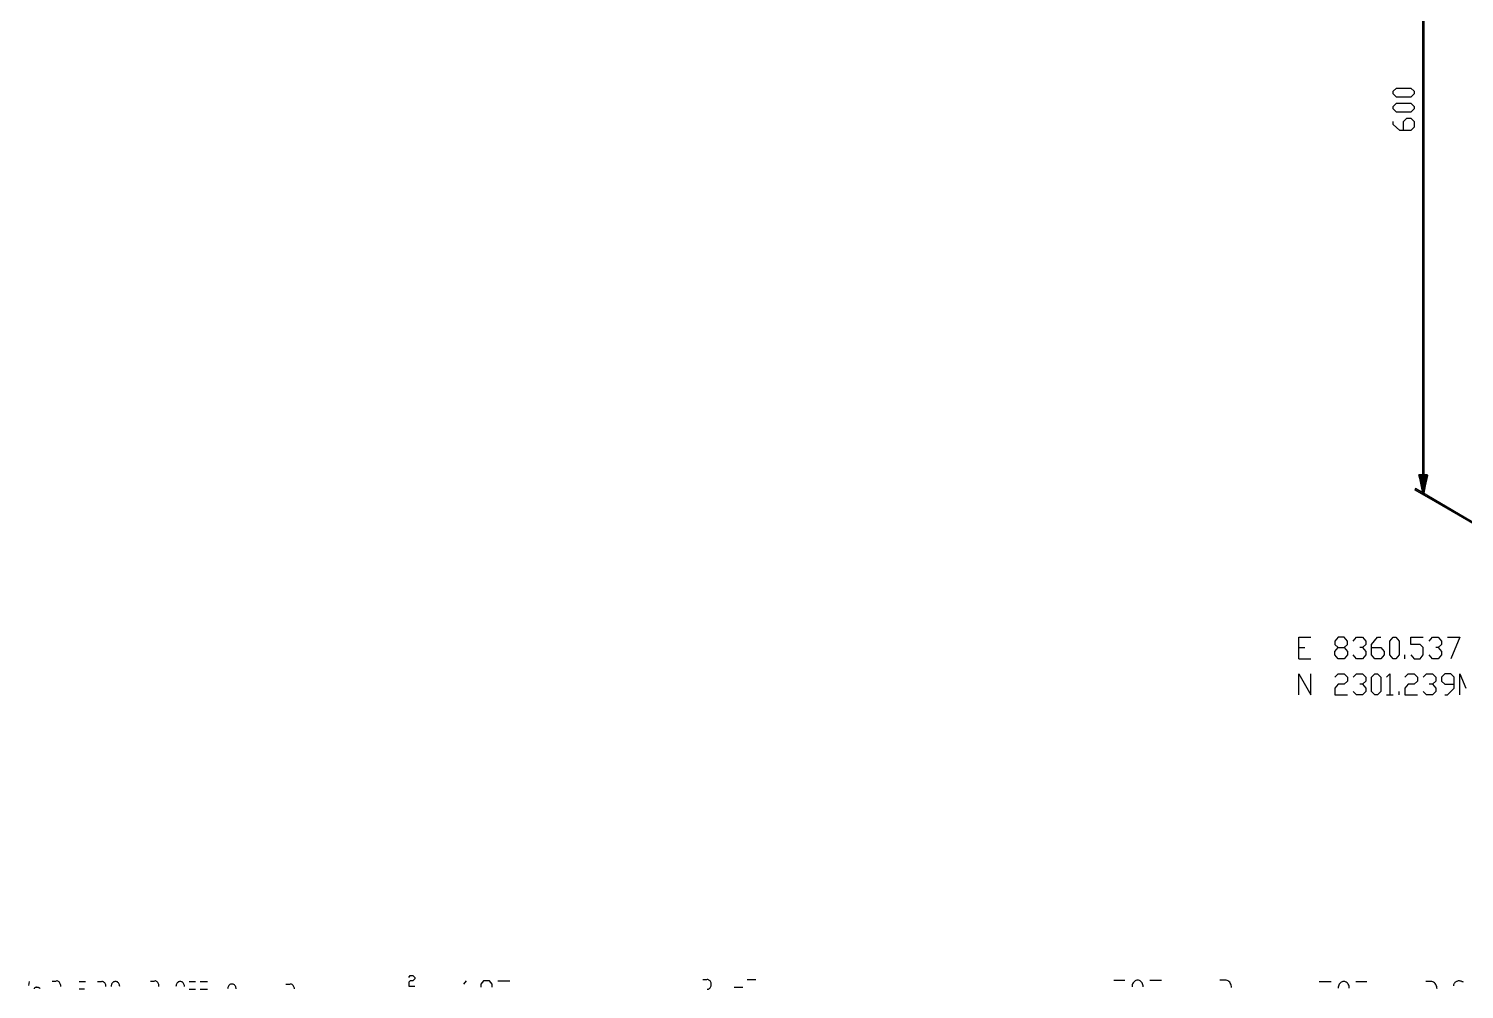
# Model space of a CAD drawing. Header units: millimetres. Extents: x 43 to 809, y -752 to -31.
# Drawn here: x 283.8 to 547.1, y -751.8 to -575.7 of the extents above; entities that cross this region are included whole.
import ezdxf

# ---------------------------------------------------------------- set-up
doc = ezdxf.new("R2010")
doc.units = ezdxf.units.MM
doc.layers.add('PDF_LINES', color=4, linetype='Continuous')

msp = doc.modelspace()

# ---------------------------------------------------------------- linework, layer by layer
at = {"layer": 'PDF_LINES'}
for p, q in [((539.68, -660.88), (539.44, -500.92)), ((539.44, -500.92), (539.44, -660.88)), ((539.68, -660.88), (539.44, -500.92)), ((539.68, -500.92), (539.68, -660.88)), ((534.04, -587.2), (534.64, -586.6)), ((534.64, -586.6), (537.28, -586.6)), ((537.28, -586.6), (537.88, -587.2)), ((534.04, -587.68), (534.04, -587.2)), ((534.64, -588.28), (534.04, -587.68)), ((534.04, -589.96), (534.64, -589.36)), ((537.28, -588.28), (534.64, -588.28)), ((534.64, -589.36), (537.28, -589.36)), ((537.88, -587.68), (537.28, -588.28)), ((537.28, -589.36), (537.88, -589.96)), ((537.88, -587.2), (537.88, -587.68)), ((534.04, -590.44), (534.04, -589.96)), ((534.64, -591.04), (534.04, -590.44)), ((537.28, -591.04), (534.64, -591.04)), ((535.96, -592.72), (536.56, -592.12)), ((536.56, -592.12), (537.28, -592.12)), ((537.88, -590.44), (537.28, -591.04)), ((537.28, -592.12), (537.88, -592.72)), ((537.88, -589.96), (537.88, -590.44)), ((534.04, -593.32), (534.04, -592.72)), ((535.24, -594.4), (534.04, -593.32)), ((537.28, -594.4), (535.24, -594.4)), ((535.96, -594.4), (535.96, -592.72)), ((537.88, -593.8), (537.28, -594.4)), ((537.88, -592.72), (537.88, -593.8)), ((539.68, -660.88), (538.72, -657.52)), ((538.72, -657.52), (539.44, -660.88)), ((539.68, -660.88), (538.72, -657.52)), ((538.72, -657.52), (538.96, -657.64)), ((538.72, -657.52), (538.96, -657.64)), ((540.28, -657.52), (538.72, -657.52)), ((538.96, -657.64), (540.28, -657.52)), ((538.96, -657.64), (540.28, -657.52)), ((539.68, -660.88), (538.96, -657.52)), ((538.96, -657.52), (539.44, -660.88)), ((539.68, -660.88), (538.96, -657.52)), ((538.96, -657.52), (539.08, -657.52)), ((538.96, -657.64), (539.68, -660.88)), ((540.28, -657.64), (538.96, -657.64)), ((539.08, -657.52), (539.68, -660.88)), ((539.68, -660.88), (539.08, -657.52)), ((539.08, -657.52), (539.44, -660.88)), ((539.68, -660.88), (539.08, -657.52)), ((539.08, -657.52), (539.32, -657.52)), ((539.32, -657.52), (539.68, -660.88)), ((539.68, -660.88), (539.32, -657.52)), ((539.32, -657.52), (539.44, -660.88)), ((539.68, -660.88), (539.32, -657.52)), ((539.32, -657.52), (539.44, -657.52)), ((539.44, -660.88), (540.28, -657.52)), ((539.44, -660.88), (540.04, -657.52)), ((539.44, -660.88), (539.8, -657.52)), ((539.44, -660.88), (539.68, -657.52)), ((539.44, -657.52), (539.68, -660.88)), ((540.28, -657.52), (539.68, -660.88)), ((540.28, -657.52), (539.68, -660.88)), ((540.04, -657.52), (539.68, -660.88)), ((539.68, -660.88), (540.16, -657.52)), ((540.04, -657.52), (539.68, -660.88)), ((539.8, -657.52), (539.68, -660.88)), ((539.68, -660.88), (540.04, -657.52)), ((539.8, -657.52), (539.68, -660.88)), ((539.8, -657.52), (539.68, -657.52)), ((539.68, -657.52), (539.68, -660.88)), ((539.68, -660.88), (539.8, -657.52)), ((539.68, -657.52), (539.68, -660.88)), ((539.68, -660.88), (540.4, -657.64)), ((540.04, -657.52), (539.8, -657.52)), ((540.16, -657.52), (540.04, -657.52)), ((540.4, -657.64), (540.28, -657.52)), ((540.28, -657.52), (540.28, -657.64)), ((538.12, -660.04), (538, -660.28)), ((538, -660.28), (559.36, -672.52)), ((538, -660.28), (559.36, -672.52)), ((559.24, -672.64), (538, -660.28)), ((559.36, -672.52), (538.12, -660.04)), ((539.68, -660.88), (539.44, -660.88)), ((539.44, -660.88), (539.68, -660.88)), ((539.68, -660.88), (539.44, -660.88)), ((539.44, -660.88), (539.68, -660.88)), ((539.68, -660.88), (539.44, -660.88)), ((539.44, -660.88), (539.68, -660.88)), ((539.68, -660.88), (539.44, -660.88)), ((539.44, -660.88), (539.68, -660.88)), ((539.44, -660.88), (539.68, -660.88)), ((516.76, -691.24), (516.76, -687.28)), ((516.76, -687.28), (518.92, -687.28)), ((516.76, -689.2), (517.84, -689.2)), ((523.96, -687.28), (523.36, -688)), ((523.36, -688), (523.36, -688.6)), ((523.36, -688.6), (523.96, -689.2)), ((523.36, -689.92), (523.96, -689.2)), ((525.04, -687.28), (523.96, -687.28)), ((523.96, -689.2), (525.04, -689.2)), ((525.64, -688), (525.04, -687.28)), ((525.04, -689.2), (525.64, -688.6)), ((525.04, -689.2), (525.64, -689.92)), ((525.64, -688.6), (525.64, -688)), ((526.72, -688), (527.32, -687.28)), ((527.32, -687.28), (528.4, -687.28)), ((528.4, -689.2), (527.92, -689.2)), ((528.4, -687.28), (529, -688)), ((529, -688.6), (528.4, -689.2)), ((528.4, -689.2), (529, -689.92)), ((529, -688), (529, -688.6)), ((530.08, -688.6), (531.16, -687.28)), ((530.08, -690.52), (530.08, -688.6)), ((530.08, -689.2), (531.76, -689.2)), ((531.16, -687.28), (531.76, -687.28)), ((531.76, -689.2), (532.36, -689.92)), ((533.44, -688), (534.04, -687.28)), ((533.44, -690.52), (533.44, -688)), ((534.04, -687.28), (534.52, -687.28)), ((534.52, -687.28), (535.12, -688)), ((535.12, -688), (535.12, -690.52)), ((537.28, -688.6), (537.28, -687.28)), ((537.28, -687.28), (539.56, -687.28)), ((538.96, -688.6), (537.28, -688.6)), ((539.56, -689.2), (538.96, -688.6)), ((539.56, -690.52), (539.56, -689.2)), ((540.64, -688), (541.24, -687.28)), ((541.24, -687.28), (542.32, -687.28)), ((542.32, -689.2), (541.84, -689.2)), ((542.32, -687.28), (542.92, -688)), ((542.92, -688.6), (542.32, -689.2)), ((542.32, -689.2), (542.92, -689.92)), ((542.92, -688), (542.92, -688.6)), ((544, -687.28), (546.28, -687.28)), ((546.28, -687.28), (544.6, -691.24)), ((516.76, -691.24), (518.92, -691.24)), ((523.36, -690.52), (523.36, -689.92)), ((523.96, -691.24), (523.36, -690.52)), ((525.04, -691.24), (523.96, -691.24)), ((525.64, -690.52), (525.04, -691.24)), ((525.64, -689.92), (525.64, -690.52)), ((527.32, -691.24), (526.72, -690.52)), ((528.4, -691.24), (527.32, -691.24)), ((529, -690.52), (528.4, -691.24)), ((529, -689.92), (529, -690.52)), ((530.68, -691.24), (530.08, -690.52)), ((531.76, -691.24), (530.68, -691.24)), ((532.36, -690.52), (531.76, -691.24)), ((532.36, -689.92), (532.36, -690.52)), ((534.04, -691.24), (533.44, -690.52)), ((534.52, -691.24), (534.04, -691.24)), ((535.12, -690.52), (534.52, -691.24)), ((536.2, -691.24), (536.2, -690.52)), ((537.28, -690.52), (537.88, -691.24)), ((537.88, -691.24), (538.96, -691.24)), ((538.96, -691.24), (539.56, -690.52)), ((541.24, -691.24), (540.64, -690.52)), ((542.32, -691.24), (541.24, -691.24)), ((542.92, -690.52), (542.32, -691.24)), ((542.92, -689.92), (542.92, -690.52)), ((516.76, -697.84), (516.76, -694)), ((516.76, -694), (518.92, -697.84)), ((518.92, -697.84), (518.92, -694)), ((523.36, -694.6), (523.96, -694)), ((523.96, -694), (525.04, -694)), ((525.04, -694), (525.64, -694.6)), ((525.64, -694.6), (525.64, -695.32)), ((526.72, -694.6), (527.32, -694)), ((527.32, -694), (528.4, -694)), ((528.4, -694), (529, -694.6)), ((529, -694.6), (529, -695.32)), ((530.08, -694.6), (530.68, -694)), ((530.08, -697.24), (530.08, -694.6)), ((530.68, -694), (531.16, -694)), ((531.16, -694), (531.76, -694.6)), ((531.76, -694.6), (531.76, -697.24)), ((532.84, -694.6), (533.44, -694)), ((533.44, -694), (533.44, -697.84)), ((536.2, -694.6), (536.8, -694)), ((536.8, -694), (537.88, -694)), ((537.88, -694), (538.48, -694.6)), ((538.48, -694.6), (538.48, -695.32)), ((539.56, -694.6), (540.16, -694)), ((540.16, -694), (541.24, -694)), ((541.24, -694), (541.84, -694.6)), ((541.84, -694.6), (541.84, -695.32)), ((543.52, -694), (542.92, -694.6)), ((542.92, -694.6), (542.92, -695.32)), ((544.6, -694), (543.52, -694)), ((545.2, -694.6), (544.6, -694)), ((545.2, -696.64), (545.2, -694.6)), ((546.28, -697.84), (546.28, -694)), ((546.28, -694), (547.36, -696.64)), ((523.96, -695.92), (523.36, -696.64)), ((523.36, -696.64), (523.36, -697.84)), ((525.04, -695.92), (523.96, -695.92)), ((525.64, -695.32), (525.04, -695.92)), ((527.32, -697.84), (526.72, -697.24)), ((528.4, -695.92), (527.92, -695.92)), ((529, -695.32), (528.4, -695.92)), ((528.4, -695.92), (529, -696.64)), ((529, -697.24), (528.4, -697.84)), ((529, -696.64), (529, -697.24)), ((530.68, -697.84), (530.08, -697.24)), ((531.76, -697.24), (531.16, -697.84)), ((535.12, -697.84), (535.12, -697.24)), ((536.8, -695.92), (536.2, -696.64)), ((536.2, -696.64), (536.2, -697.84)), ((537.88, -695.92), (536.8, -695.92)), ((538.48, -695.32), (537.88, -695.92)), ((540.16, -697.84), (539.56, -697.24)), ((541.24, -695.92), (540.64, -695.92)), ((541.84, -695.32), (541.24, -695.92)), ((541.24, -695.92), (541.84, -696.64)), ((541.84, -697.24), (541.24, -697.84)), ((541.84, -696.64), (541.84, -697.24)), ((542.92, -695.32), (543.52, -695.92)), ((543.52, -695.92), (545.2, -695.92)), ((544, -697.84), (545.2, -696.64)), ((523.36, -697.84), (525.64, -697.84)), ((528.4, -697.84), (527.32, -697.84)), ((531.16, -697.84), (530.68, -697.84)), ((532.84, -697.84), (534.04, -697.84)), ((536.2, -697.84), (538.48, -697.84)), ((541.24, -697.84), (540.16, -697.84)), ((543.52, -697.84), (544, -697.84)), ((353.56, -749.68), (353.8, -749.32)), ((353.8, -749.32), (354.28, -749.32)), ((354.28, -749.32), (354.64, -749.68)), ((354.64, -749.92), (354.28, -750.28)), ((354.64, -749.68), (354.64, -749.92)), ((407.44, -750.04), (408.16, -750.04)), ((408.35, -750.05), (408.22, -750.04)), ((408.47, -750.09), (408.35, -750.05)), ((408.58, -750.14), (408.47, -750.09)), ((408.68, -750.21), (408.58, -750.14)), ((408.77, -750.3), (408.68, -750.21)), ((415.6, -750.04), (417.16, -750.04)), ((482.8, -750.16), (484.84, -750.16)), ((486.86, -750.22), (486.71, -750.3)), ((487.01, -750.18), (486.86, -750.22)), ((487.18, -750.16), (487.01, -750.18)), ((487.35, -750.18), (487.18, -750.16)), ((487.5, -750.22), (487.35, -750.18)), ((487.65, -750.3), (487.5, -750.22)), ((489.4, -750.16), (491.56, -750.16)), ((503.2, -750.16), (502.24, -750.16)), ((503.44, -750.18), (503.26, -750.16)), ((503.62, -750.23), (503.44, -750.18)), ((503.78, -750.31), (503.62, -750.23)), ((283.84, -751.12), (283.96, -750.4)), ((284.84, -751.73), (284.82, -751.78)), ((284.86, -751.68), (284.84, -751.73)), ((284.9, -751.63), (284.86, -751.68)), ((284.93, -751.59), (284.9, -751.63)), ((284.98, -751.56), (284.93, -751.59)), ((285.02, -751.53), (284.98, -751.56)), ((285.07, -751.51), (285.02, -751.53)), ((285.13, -751.49), (285.07, -751.51)), ((285.18, -751.48), (285.13, -751.49)), ((285.24, -751.48), (285.18, -751.48)), ((285.35, -751.49), (285.28, -751.48)), ((285.42, -751.49), (285.35, -751.49)), ((285.49, -751.5), (285.42, -751.49)), ((285.55, -751.52), (285.49, -751.5)), ((285.62, -751.54), (285.55, -751.52)), ((285.69, -751.56), (285.62, -751.54)), ((285.76, -751.58), (285.69, -751.56)), ((285.83, -751.61), (285.76, -751.58)), ((285.89, -751.64), (285.83, -751.61)), ((285.96, -751.67), (285.89, -751.64)), ((288.88, -750.4), (288.16, -750.4)), ((289.07, -750.29), (288.94, -750.28)), ((289.19, -750.33), (289.07, -750.29)), ((289.3, -750.39), (289.19, -750.33)), ((289.4, -750.48), (289.3, -750.39)), ((289.49, -750.58), (289.4, -750.48)), ((289.57, -750.7), (289.49, -750.58)), ((289.63, -750.83), (289.57, -750.7)), ((289.68, -750.98), (289.63, -750.83)), ((289.71, -751.13), (289.68, -750.98)), ((289.72, -751.3), (289.71, -751.13)), ((293.08, -750.4), (294.28, -750.4)), ((294.04, -751.84), (293.08, -751.84)), ((296.44, -750.4), (297.16, -750.4)), ((297.35, -750.41), (297.22, -750.4)), ((297.47, -750.45), (297.35, -750.41)), ((297.58, -750.5), (297.47, -750.45)), ((297.68, -750.57), (297.58, -750.5)), ((297.77, -750.66), (297.68, -750.57)), ((297.85, -750.77), (297.77, -750.66)), ((297.91, -750.89), (297.85, -750.77)), ((297.96, -751.02), (297.91, -750.89)), ((297.99, -751.15), (297.96, -751.02)), ((298, -751.3), (297.99, -751.15)), ((298.97, -751.15), (298.96, -751.3)), ((299, -751.02), (298.97, -751.15)), ((299.05, -750.89), (299, -751.02)), ((299.11, -750.77), (299.05, -750.89)), ((299.19, -750.66), (299.11, -750.77)), ((299.28, -750.57), (299.19, -750.66)), ((299.38, -750.5), (299.28, -750.57)), ((299.49, -750.45), (299.38, -750.5)), ((299.61, -750.41), (299.49, -750.45)), ((299.74, -750.4), (299.61, -750.41)), ((299.87, -750.41), (299.74, -750.4)), ((299.99, -750.45), (299.87, -750.41)), ((300.1, -750.5), (299.99, -750.45)), ((300.2, -750.57), (300.1, -750.5)), ((300.29, -750.66), (300.2, -750.57)), ((300.37, -750.77), (300.29, -750.66)), ((300.43, -750.89), (300.37, -750.77)), ((300.48, -751.02), (300.43, -750.89)), ((300.51, -751.15), (300.48, -751.02)), ((300.52, -751.3), (300.51, -751.15)), ((306.88, -750.4), (306.16, -750.4)), ((307.07, -750.29), (306.94, -750.28)), ((307.19, -750.33), (307.07, -750.29)), ((307.3, -750.39), (307.19, -750.33)), ((307.4, -750.48), (307.3, -750.39)), ((307.49, -750.58), (307.4, -750.48)), ((307.57, -750.7), (307.49, -750.58)), ((307.63, -750.83), (307.57, -750.7)), ((307.68, -750.98), (307.63, -750.83)), ((307.71, -751.13), (307.68, -750.98)), ((307.72, -751.3), (307.71, -751.13)), ((310.85, -751.15), (310.84, -751.3)), ((310.88, -751.02), (310.85, -751.15)), ((310.93, -750.89), (310.88, -751.02)), ((310.99, -750.77), (310.93, -750.89)), ((311.07, -750.66), (310.99, -750.77)), ((311.16, -750.57), (311.07, -750.66)), ((311.26, -750.5), (311.16, -750.57)), ((311.37, -750.45), (311.26, -750.5)), ((311.49, -750.41), (311.37, -750.45)), ((311.62, -750.4), (311.49, -750.41)), ((311.75, -750.41), (311.62, -750.4)), ((311.87, -750.45), (311.75, -750.41)), ((311.98, -750.5), (311.87, -750.45)), ((312.08, -750.57), (311.98, -750.5)), ((312.17, -750.66), (312.08, -750.57)), ((312.25, -750.77), (312.17, -750.66)), ((312.31, -750.89), (312.25, -750.77)), ((312.36, -751.02), (312.31, -750.89)), ((312.39, -751.15), (312.36, -751.02)), ((312.4, -751.3), (312.39, -751.15)), ((313.24, -750.4), (314.44, -750.4)), ((313.24, -751.84), (314.44, -751.84)), ((315.28, -750.4), (316.6, -750.4)), ((315.28, -751.84), (316.6, -751.84)), ((320.33, -751.63), (320.32, -751.78)), ((320.36, -751.5), (320.33, -751.63)), ((320.41, -751.37), (320.36, -751.5)), ((320.47, -751.25), (320.41, -751.37)), ((320.55, -751.14), (320.47, -751.25)), ((320.64, -751.05), (320.55, -751.14)), ((320.74, -750.98), (320.64, -751.05)), ((320.85, -750.93), (320.74, -750.98)), ((320.97, -750.89), (320.85, -750.93)), ((321.1, -750.88), (320.97, -750.89)), ((321.23, -750.89), (321.1, -750.88)), ((321.35, -750.93), (321.23, -750.89)), ((321.46, -750.98), (321.35, -750.93)), ((321.56, -751.05), (321.46, -750.98)), ((321.65, -751.14), (321.56, -751.05)), ((321.73, -751.25), (321.65, -751.14)), ((321.79, -751.37), (321.73, -751.25)), ((321.84, -751.5), (321.79, -751.37)), ((321.87, -751.63), (321.84, -751.5)), ((321.88, -751.78), (321.87, -751.63)), ((331, -750.88), (331.72, -750.88)), ((331.91, -750.89), (331.78, -750.88)), ((332.03, -750.93), (331.91, -750.89)), ((332.14, -750.98), (332.03, -750.93)), ((332.24, -751.05), (332.14, -750.98)), ((332.33, -751.14), (332.24, -751.05)), ((332.41, -751.25), (332.33, -751.14)), ((332.47, -751.37), (332.41, -751.25)), ((332.52, -751.5), (332.47, -751.37)), ((332.55, -751.63), (332.52, -751.5)), ((332.56, -751.78), (332.55, -751.63)), ((353.8, -750.28), (353.56, -750.52)), ((353.56, -750.52), (353.56, -751.24)), ((353.56, -751.24), (354.64, -751.24)), ((354.28, -750.28), (353.8, -750.28)), ((363.64, -750.88), (364.12, -750.28)), ((367.24, -750.28), (366.76, -750.88)), ((366.76, -750.88), (366.76, -751.48)), ((368.32, -750.28), (367.24, -750.28)), ((368.8, -750.88), (368.32, -750.28)), ((368.8, -751.48), (368.8, -750.88)), ((369.88, -750.28), (372.04, -750.28)), ((408.22, -751.84), (408.35, -751.83)), ((408.35, -751.83), (408.47, -751.79)), ((408.47, -751.79), (408.58, -751.74)), ((408.58, -751.74), (408.68, -751.67)), ((408.68, -751.67), (408.77, -751.58)), ((408.85, -750.41), (408.77, -750.3)), ((408.77, -751.58), (408.85, -751.47)), ((408.91, -750.53), (408.85, -750.41)), ((408.85, -751.47), (408.91, -751.35)), ((408.96, -750.66), (408.91, -750.53)), ((408.91, -751.35), (408.96, -751.22)), ((408.99, -750.79), (408.96, -750.66)), ((408.96, -751.22), (408.99, -751.09)), ((409, -750.94), (408.99, -750.79)), ((408.99, -751.09), (409, -750.94)), ((413.2, -751.48), (414.76, -751.48)), ((486.17, -751.22), (486.16, -751.42)), ((486.21, -751.02), (486.17, -751.22)), ((486.27, -750.84), (486.21, -751.02)), ((486.36, -750.68), (486.27, -750.84)), ((486.46, -750.53), (486.36, -750.68)), ((486.58, -750.4), (486.46, -750.53)), ((486.71, -750.3), (486.58, -750.4)), ((487.78, -750.4), (487.65, -750.3)), ((487.9, -750.53), (487.78, -750.4)), ((488, -750.68), (487.9, -750.53)), ((488.09, -750.84), (488, -750.68)), ((488.15, -751.02), (488.09, -750.84)), ((488.19, -751.22), (488.15, -751.02)), ((488.2, -751.42), (488.19, -751.22)), ((503.93, -750.43), (503.78, -750.31)), ((504.07, -750.56), (503.93, -750.43)), ((504.18, -750.72), (504.07, -750.56)), ((504.27, -750.91), (504.18, -750.72)), ((504.34, -751.1), (504.27, -750.91)), ((504.39, -751.32), (504.34, -751.1)), ((504.4, -751.54), (504.39, -751.32)), ((520.48, -750.4), (522.64, -750.4)), ((523.97, -751.46), (523.96, -751.66)), ((524.01, -751.26), (523.97, -751.46)), ((524.07, -751.08), (524.01, -751.26)), ((524.16, -750.92), (524.07, -751.08)), ((524.26, -750.77), (524.16, -750.92)), ((524.38, -750.64), (524.26, -750.77)), ((524.51, -750.54), (524.38, -750.64)), ((524.66, -750.46), (524.51, -750.54)), ((524.81, -750.42), (524.66, -750.46)), ((524.98, -750.4), (524.81, -750.42)), ((525.15, -750.42), (524.98, -750.4)), ((525.3, -750.46), (525.15, -750.42)), ((525.45, -750.54), (525.3, -750.46)), ((525.58, -750.64), (525.45, -750.54)), ((525.7, -750.77), (525.58, -750.64)), ((525.8, -750.92), (525.7, -750.77)), ((525.89, -751.08), (525.8, -750.92)), ((525.95, -751.26), (525.89, -751.08)), ((525.99, -751.46), (525.95, -751.26)), ((526, -751.66), (525.99, -751.46)), ((527.2, -750.4), (529.24, -750.4)), ((540.88, -750.4), (540.04, -750.4)), ((541.12, -750.42), (540.94, -750.4)), ((541.3, -750.47), (541.12, -750.42)), ((541.46, -750.55), (541.3, -750.47)), ((541.61, -750.67), (541.46, -750.55)), ((541.75, -750.8), (541.61, -750.67)), ((541.86, -750.96), (541.75, -750.8)), ((541.95, -751.15), (541.86, -750.96)), ((542.02, -751.34), (541.95, -751.15)), ((542.07, -751.56), (542.02, -751.34)), ((542.08, -751.78), (542.07, -751.56)), ((545.13, -751.05), (545.1, -751.18)), ((545.18, -750.93), (545.13, -751.05)), ((545.23, -750.81), (545.18, -750.93)), ((545.3, -750.71), (545.23, -750.81)), ((545.37, -750.62), (545.3, -750.71)), ((545.46, -750.55), (545.37, -750.62)), ((545.55, -750.48), (545.46, -750.55)), ((545.65, -750.44), (545.55, -750.48)), ((545.75, -750.41), (545.65, -750.44)), ((545.86, -750.4), (545.75, -750.41)), ((545.99, -750.28), (545.89, -750.28)), ((546.1, -750.29), (545.99, -750.28)), ((546.2, -750.31), (546.1, -750.29)), ((546.31, -750.33), (546.2, -750.31)), ((546.41, -750.35), (546.31, -750.33)), ((546.52, -750.38), (546.41, -750.35)), ((546.62, -750.41), (546.52, -750.38)), ((546.72, -750.45), (546.62, -750.41)), ((546.82, -750.49), (546.72, -750.45)), ((546.92, -750.54), (546.82, -750.49))]:
    msp.add_line(p, q, dxfattribs=at)

doc.saveas('drawing.dxf')
